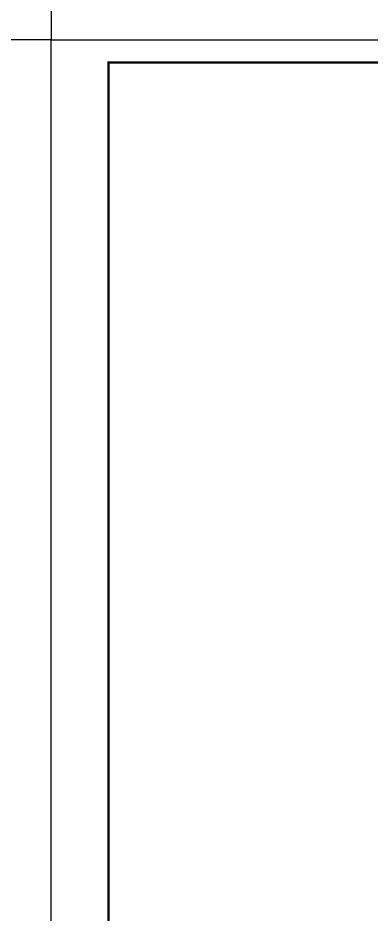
# Model space of a CAD drawing. Extents: x -518115 to 1124316, y -209821 to 1628073.
# Drawn here: x 946700 to 954430, y 53162 to 72774 of the extents above; entities that cross this region are included whole.
import ezdxf

# ---------------------------------------------------------------- set-up
doc = ezdxf.new("R2010")
doc.units = 0
doc.header["$LTSCALE"] = 1000
doc.header["$MEASUREMENT"] = 0
doc.layers.add('text', color=7, linetype='Continuous')
doc.layers.add('图框', color=140, linetype='Continuous')
doc.layers.add('yichutu', color=7, linetype='Continuous', true_color=0xffffff, plot=False)

# ---------------------------------------------------------------- blocks, each defined once
blk = doc.blocks.new('yct-841-594-84100-59399.9999999999-100-1000.0')
at = {"layer": 'yichutu', "color": 7, "true_color": 0xffffff}
blk.add_lwpolyline([(0, 0), (0, 59400), (84100, 59400), (84100, 0)], close=True, dxfattribs=at)
blk = doc.blocks.new('A$C549D2611')
at = {"layer": '图框'}
blk.add_lwpolyline([(0, 0), (42050, 0), (42050, -29700), (0, -29700)], close=True, dxfattribs=at)
blk.add_lwpolyline([(0, 0), (42050, 0), (42050, -29700), (0, -29700)], close=True, dxfattribs=at)
at = {"layer": '图框', "const_width": 50}
blk.add_lwpolyline([(41550, -29200), (41550, -500), (1250, -500), (1250, -29200)], close=True, dxfattribs=at)

msp = doc.modelspace()

# ---------------------------------------------------------------- linework, layer by layer
at = {"layer": 'text', "color": 2}
msp.add_lwpolyline([(947430.5, 72298.4), (916430.5, 72298.4), (916430.5, 90106.8), (947430.5, 90106.8)], close=True, dxfattribs=at)

# ---------------------------------------------------------------- block references
msp.add_blockref('A$C549D2611', (947430.5, 72298.4))
at = {"layer": 'yichutu', "xscale": 0.5, "yscale": 0.5, "zscale": 0.5}
msp.add_blockref('yct-841-594-84100-59399.9999999999-100-1000.0', (947430.5, 42598.4), dxfattribs=at)

doc.saveas('drawing.dxf')
